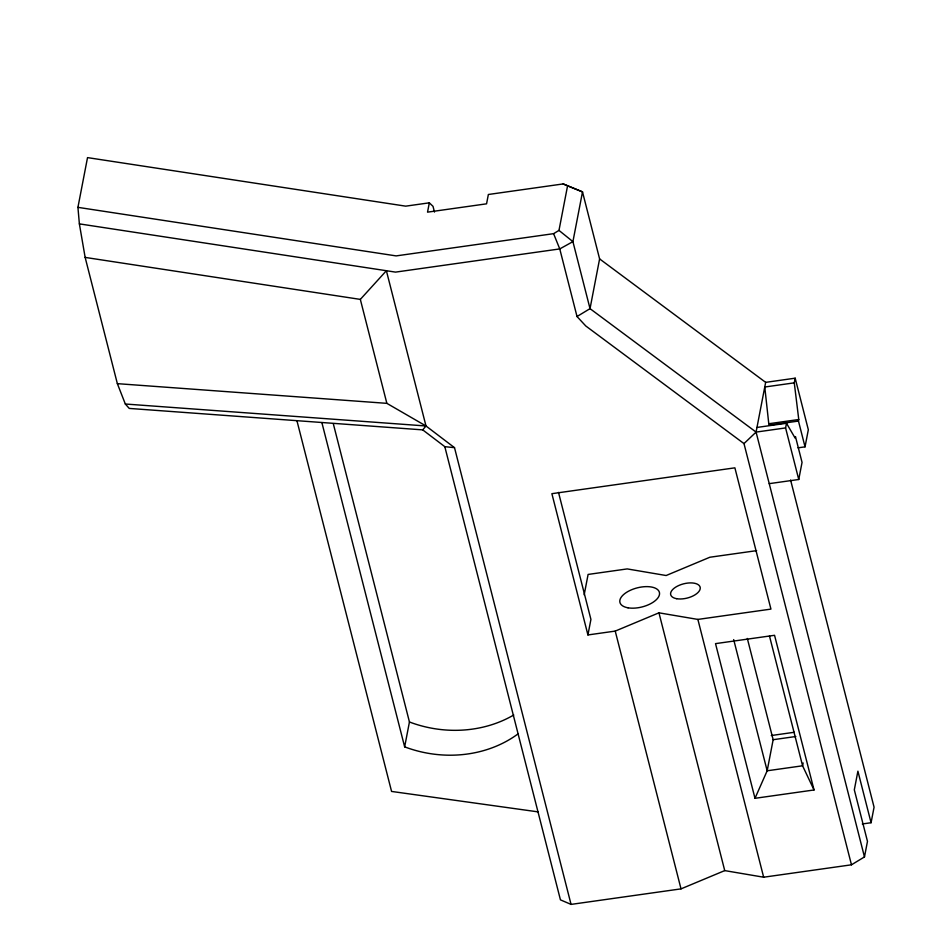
<?xml version="1.0" encoding="UTF-8"?>
<svg xmlns="http://www.w3.org/2000/svg" width="952" height="952" viewBox="0 0 952 952"><rect width="100%" height="100%" fill="white"/><g stroke="black" fill="none" stroke-linecap="round" stroke-linejoin="round"><path stroke-width="1.43" d="M862.31 823.968L871.068 822.73L857.907 771.168L854.313 789.827L867.474 841.378L864.476 856.919L851.469 864.809L763.659 877.208L724.734 870.604L681.013 888.87L571.057 904.4L454.509 447.666L444.81 446.666L422.724 429.876L129.246 408.42L125.331 404.017L117.358 383.656L85.144 257.409L79.373 223.875L77.933 207.346L87.524 157.615L405.719 206.156L429.328 202.824L433.017 206.346L434.481 212.07M429.328 202.824L427.531 212.153L486.567 203.823L488.364 194.494L563.179 183.926L582.505 191.887L599.605 258.908L590.026 308.65L577.019 316.528L585.777 325.977L743.988 443.596L851.469 864.809M518.364 733.635A110.42 94.248 10.9 0 1 404.648 746.856L409.443 721.985L333.307 423.723M77.933 207.346L396.139 255.898L553.588 233.668L558.979 230.408L567.57 185.819L563.179 183.926M584.171 594.833L588.098 574.437L627.213 568.915L666.138 575.52L709.859 557.241L756.614 550.649M587.931 634.948L551.886 493.683L734.884 467.837L770.942 609.101L697.875 619.419L658.951 612.826L615.23 631.093L587.931 634.948L590.918 619.407L558.515 492.41M864.476 856.919L756.078 432.089L765.658 382.359L599.605 258.908M794.277 382.847L764.765 387.012L768.942 425.235L798.466 421.058L798.764 419.511L794.277 382.847L795.182 378.182L765.658 382.359M769.228 483.652L798.752 479.487L785.59 427.924L786.495 423.259L756.971 427.436M798.752 479.487L802.048 462.386L795.467 436.611L795.17 438.158L786.495 423.259M798.014 447.833L805.035 446.845L808.331 429.745L795.182 378.182M747.32 638.447L773.155 739.704L767.169 770.787L754.995 798.312L814.031 789.97L774.559 635.305L715.523 643.635L754.995 798.312M803.131 762.957L802.584 765.789L814.031 789.97M871.068 822.73L874.067 807.189L790.588 480.034M422.724 429.876L425.996 425.984L386.381 270.725L360.332 299.392L85.144 257.409M743.988 443.596L756.078 432.089L785.59 427.924M769.24 423.676L798.764 419.511M771.298 735.527L794.337 732.266M773.155 739.704L795.824 736.503M117.358 383.656L386.857 403.35L425.996 425.984L454.509 447.666M125.331 404.017L425.996 425.984M537.916 811.854L391.57 791.433L296.953 420.796M79.373 223.875L395.532 272.117L559.764 248.924L572.914 241.63L582.505 191.887L567.57 185.819M571.057 904.4L560.442 899.854L444.81 446.666M756.078 432.089L590.026 308.65L572.914 241.63L558.979 230.408M553.588 233.668L559.764 248.924L577.019 316.528M798.466 421.058L805.035 446.845M769.478 636.019L802.584 765.789L767.169 770.787L733.683 639.589M697.875 619.419L763.659 877.208M658.951 612.826L724.734 870.604M615.23 631.093L681.013 888.87M360.332 299.392L386.857 403.35M321.895 422.664L404.648 746.856M513.759 714.988A110.42 94.248 10.9 0 1 409.443 721.985M628.046 607.816A20.361 9.841 -14.3 0 0 659.45 594.607A20.361 9.841 -14.3 0 0 631.521 589.776A20.361 9.841 -14.3 0 0 628.046 607.816M676.741 598.713A15.196 7.342 -14.3 0 0 700.184 588.86A15.196 7.342 -14.3 0 0 679.335 585.254A15.196 7.342 -14.3 0 0 676.741 598.713"/></g></svg>
